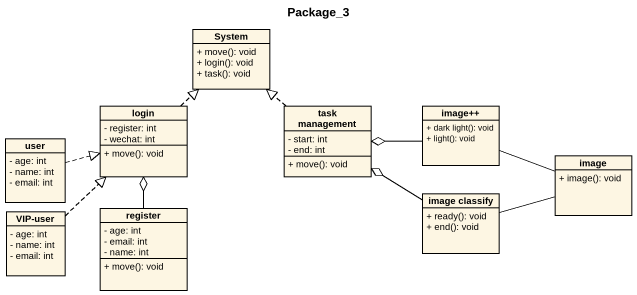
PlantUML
@startuml
title Package_3
hide circle
hide empty members
skinparam classAttributeIconSize 0
class System {
  + move(): void
  + login(): void
  + task(): void
}
class user {
  - age: int
  - name: int
  - email: int
}
class login {
  - register: int
  - wechat: int
  + move(): void
}
class "task management" as task_management {
  - start: int
  - end: int
  + move(): void
}
class "image++" as image {
  + dark light(): void
  + light(): void
}
class "image" as image_2 {
  + image(): void
}
class "VIP-user" as VIP_user {
  - age: int
  - name: int
  - email: int
}
class register {
  - age: int
  - email: int
  - name: int
  + move(): void
}
class "image classify" as image_classify {
  + ready(): void
  + end(): void
}
user .right.|> login
login .up.|> System
task_management .up.|> System
image -left-o task_management
image -right- image_2
image_2 -left- image_classify
VIP_user .up.|> login
register -up-o login
image_classify -up-o task_management
@enduml
